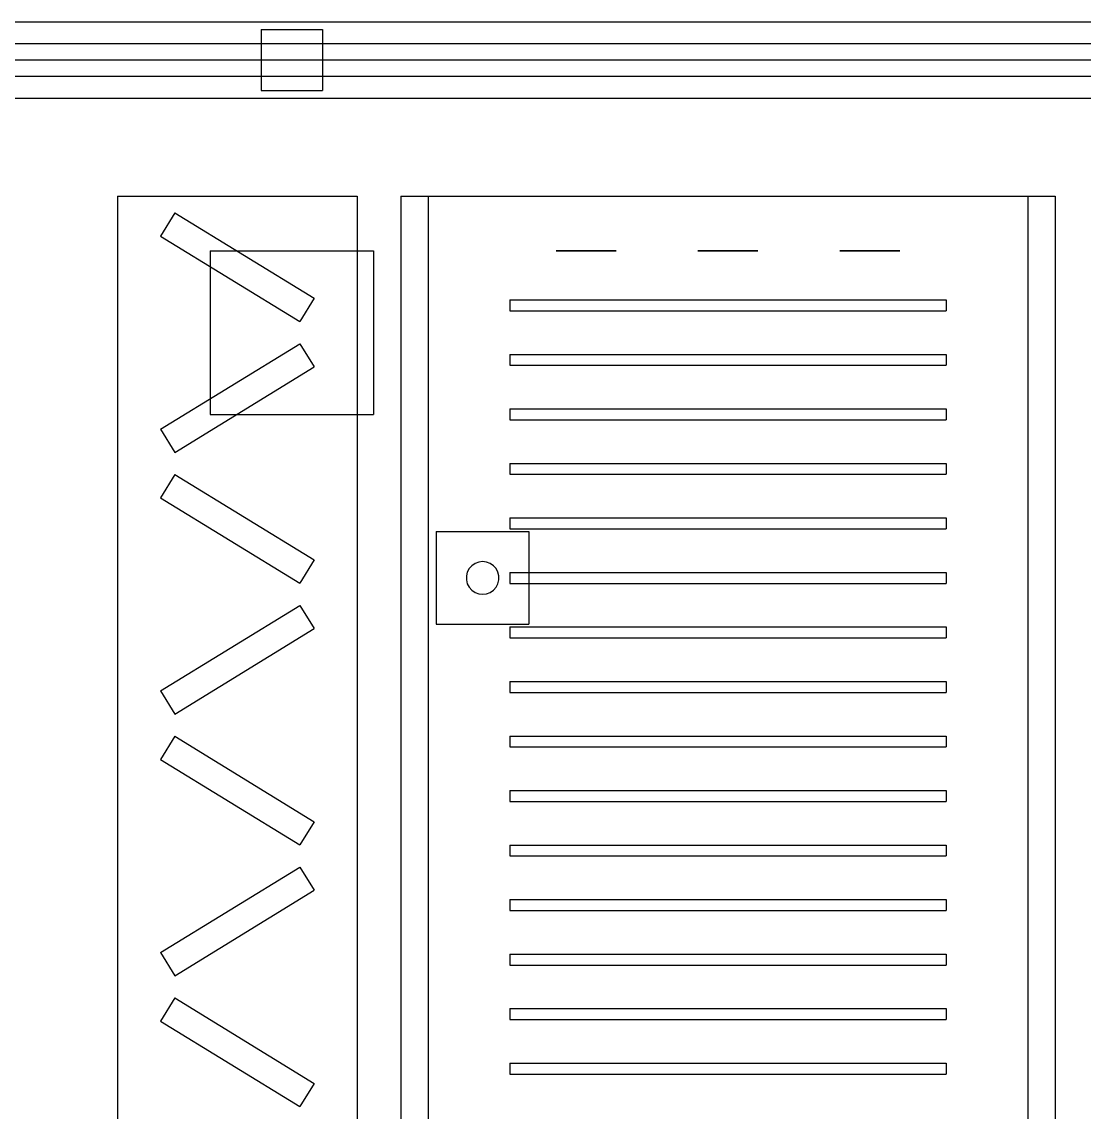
# Model space of a CAD drawing. Header units: millimetres. Extents: x -1175 to 655, y -895 to 720.
# Drawn here: x -179.85 to -158.41, y -426.73 to -404.73 of the extents above; entities that cross this region are included whole.
import ezdxf

# ---------------------------------------------------------------- set-up
doc = ezdxf.new("R2010")
doc.units = ezdxf.units.MM
doc.layers.add('HIDDEN', color=8, linetype='Continuous')
doc.layers.add('VISIBLE', color=7, linetype='Continuous')

msp = doc.modelspace()

# ---------------------------------------------------------------- linework, layer by layer
at = {"layer": 'HIDDEN'}
for points in [[(-317.4, -404.728), (-97.4, -404.728)], [(-317.4, -404.728), (-97.4, -404.728)], [(-317.4, -404.728), (-97.4, -404.728)], [(-175.016, -404.882), (-173.784, -404.882)], [(-175.016, -404.882), (-173.784, -404.882)], [(-175.016, -404.882), (-175.016, -406.114)], [(-175.016, -404.882), (-175.016, -406.114)], [(-173.784, -404.882), (-173.784, -406.114)], [(-173.784, -404.882), (-173.784, -406.114)], [(-317.4, -405.168), (-97.4, -405.168)], [(-317.4, -405.168), (-97.4, -405.168)], [(-317.4, -405.498), (-97.4, -405.498)], [(-317.4, -405.498), (-97.4, -405.498)], [(-317.4, -405.498), (-97.4, -405.498)], [(-317.4, -405.498), (-97.4, -405.498)], [(-317.4, -405.498), (-97.4, -405.498)], [(-317.4, -405.498), (-97.4, -405.498)], [(-317.4, -405.828), (-97.4, -405.828)], [(-317.4, -405.828), (-97.4, -405.828)], [(-317.4, -406.268), (-97.4, -406.268)], [(-317.4, -406.268), (-97.4, -406.268)], [(-317.4, -406.268), (-97.4, -406.268)], [(-175.016, -406.114), (-173.784, -406.114)], [(-175.016, -406.114), (-173.784, -406.114)], [(-177.92, -408.248), (-173.08, -408.248)], [(-177.92, -408.248), (-173.08, -408.248)], [(-177.92, -408.248), (-177.92, -440.148)], [(-177.92, -408.248), (-177.92, -440.148)], [(-173.08, -408.248), (-173.08, -440.148)], [(-173.08, -408.248), (-173.08, -440.148)], [(-172.2, -408.248), (-159, -408.248)], [(-172.2, -408.248), (-159, -408.248)], [(-172.2, -408.248), (-172.2, -440.148)], [(-172.2, -408.248), (-172.2, -440.148)], [(-171.65, -408.248), (-159.55, -408.248)], [(-171.65, -408.248), (-159.55, -408.248)], [(-171.65, -408.248), (-171.65, -440.148)], [(-171.65, -408.248), (-171.65, -440.148)], [(-159.55, -408.248), (-159.55, -440.148)], [(-159.55, -408.248), (-159.55, -440.148)], [(-159, -408.248), (-159, -440.148)], [(-159, -408.248), (-159, -440.148)], [(-176.763, -408.582), (-177.05, -409.05)], [(-176.763, -408.582), (-177.05, -409.05)], [(-176.763, -408.582), (-173.95, -410.306)], [(-176.763, -408.582), (-173.95, -410.306)], [(-177.05, -409.05), (-174.237, -410.775)], [(-177.05, -409.05), (-174.237, -410.775)], [(-176.05, -409.348), (-172.75, -409.348)], [(-176.05, -409.348), (-172.75, -409.348)], [(-176.05, -409.348), (-176.05, -412.648)], [(-176.05, -409.348), (-176.05, -412.648)], [(-172.75, -409.348), (-172.75, -412.648)], [(-172.75, -409.348), (-172.75, -412.648)], [(-169.065, -409.348), (-169.061, -409.348)], [(-169.061, -409.348), (-169.065, -409.348)], [(-169.065, -409.348), (-169.061, -409.348)], [(-169.061, -409.348), (-169.065, -409.348)], [(-169.065, -409.348), (-169.061, -409.348)], [(-169.061, -409.348), (-169.065, -409.348)], [(-169.065, -409.348), (-169.061, -409.348)], [(-169.061, -409.348), (-169.065, -409.348)], [(-169.065, -409.348), (-169.061, -409.348)], [(-169.061, -409.348), (-169.065, -409.348)], [(-169.061, -409.348), (-169.026, -409.348)], [(-169.026, -409.348), (-169.061, -409.348)], [(-169.061, -409.348), (-169.026, -409.348)], [(-169.026, -409.348), (-169.061, -409.348)], [(-169.061, -409.348), (-169.026, -409.348)], [(-169.026, -409.348), (-169.061, -409.348)], [(-169.061, -409.348), (-169.026, -409.348)], [(-169.026, -409.348), (-169.061, -409.348)], [(-169.061, -409.348), (-169.026, -409.348)], [(-169.026, -409.348), (-169.061, -409.348)], [(-169.026, -409.348), (-168.958, -409.348)], [(-168.958, -409.348), (-169.026, -409.348)], [(-169.026, -409.348), (-168.958, -409.348)], [(-168.958, -409.348), (-169.026, -409.348)], [(-169.026, -409.348), (-168.958, -409.348)], [(-168.958, -409.348), (-169.026, -409.348)], [(-169.026, -409.348), (-168.958, -409.348)], [(-168.958, -409.348), (-169.026, -409.348)], [(-169.026, -409.348), (-168.958, -409.348)], [(-168.958, -409.348), (-169.026, -409.348)], [(-168.958, -409.348), (-168.861, -409.348)], [(-168.861, -409.348), (-168.958, -409.348)], [(-168.958, -409.348), (-168.861, -409.348)], [(-168.861, -409.348), (-168.958, -409.348)], [(-168.958, -409.348), (-168.861, -409.348)], [(-168.861, -409.348), (-168.958, -409.348)], [(-168.958, -409.348), (-168.861, -409.348)], [(-168.861, -409.348), (-168.958, -409.348)], [(-168.958, -409.348), (-168.861, -409.348)], [(-168.861, -409.348), (-168.958, -409.348)], [(-168.861, -409.348), (-168.741, -409.348)], [(-168.741, -409.348), (-168.861, -409.348)], [(-168.861, -409.348), (-168.741, -409.348)], [(-168.741, -409.348), (-168.861, -409.348)], [(-168.861, -409.348), (-168.741, -409.348)], [(-168.741, -409.348), (-168.861, -409.348)], [(-168.861, -409.348), (-168.741, -409.348)], [(-168.741, -409.348), (-168.861, -409.348)], [(-168.861, -409.348), (-168.741, -409.348)], [(-168.741, -409.348), (-168.861, -409.348)], [(-168.741, -409.348), (-168.605, -409.348)], [(-168.605, -409.348), (-168.741, -409.348)], [(-168.741, -409.348), (-168.605, -409.348)], [(-168.605, -409.348), (-168.741, -409.348)], [(-168.741, -409.348), (-168.605, -409.348)], [(-168.605, -409.348), (-168.741, -409.348)], [(-168.741, -409.348), (-168.605, -409.348)], [(-168.605, -409.348), (-168.741, -409.348)], [(-168.741, -409.348), (-168.605, -409.348)], [(-168.605, -409.348), (-168.741, -409.348)], [(-168.605, -409.348), (-168.46, -409.348)], [(-168.46, -409.348), (-168.605, -409.348)], [(-168.605, -409.348), (-168.46, -409.348)], [(-168.46, -409.348), (-168.605, -409.348)], [(-168.605, -409.348), (-168.46, -409.348)], [(-168.46, -409.348), (-168.605, -409.348)], [(-168.605, -409.348), (-168.46, -409.348)], [(-168.46, -409.348), (-168.605, -409.348)], [(-168.605, -409.348), (-168.46, -409.348)], [(-168.46, -409.348), (-168.605, -409.348)], [(-168.315, -409.348), (-168.46, -409.348)], [(-168.46, -409.348), (-168.315, -409.348)], [(-168.315, -409.348), (-168.46, -409.348)], [(-168.46, -409.348), (-168.315, -409.348)], [(-168.315, -409.348), (-168.46, -409.348)], [(-168.46, -409.348), (-168.315, -409.348)], [(-168.315, -409.348), (-168.46, -409.348)], [(-168.46, -409.348), (-168.315, -409.348)], [(-168.315, -409.348), (-168.46, -409.348)], [(-168.46, -409.348), (-168.315, -409.348)], [(-168.179, -409.348), (-168.315, -409.348)], [(-168.315, -409.348), (-168.179, -409.348)], [(-168.179, -409.348), (-168.315, -409.348)], [(-168.315, -409.348), (-168.179, -409.348)], [(-168.179, -409.348), (-168.315, -409.348)], [(-168.315, -409.348), (-168.179, -409.348)], [(-168.179, -409.348), (-168.315, -409.348)], [(-168.315, -409.348), (-168.179, -409.348)], [(-168.179, -409.348), (-168.315, -409.348)], [(-168.315, -409.348), (-168.179, -409.348)], [(-168.059, -409.348), (-168.179, -409.348)], [(-168.179, -409.348), (-168.059, -409.348)], [(-168.059, -409.348), (-168.179, -409.348)], [(-168.179, -409.348), (-168.059, -409.348)], [(-168.059, -409.348), (-168.179, -409.348)], [(-168.179, -409.348), (-168.059, -409.348)], [(-168.059, -409.348), (-168.179, -409.348)], [(-168.179, -409.348), (-168.059, -409.348)], [(-168.059, -409.348), (-168.179, -409.348)], [(-168.179, -409.348), (-168.059, -409.348)], [(-167.962, -409.348), (-168.059, -409.348)], [(-168.059, -409.348), (-167.962, -409.348)], [(-167.962, -409.348), (-168.059, -409.348)], [(-168.059, -409.348), (-167.962, -409.348)], [(-167.962, -409.348), (-168.059, -409.348)], [(-168.059, -409.348), (-167.962, -409.348)], [(-167.962, -409.348), (-168.059, -409.348)], [(-168.059, -409.348), (-167.962, -409.348)], [(-167.962, -409.348), (-168.059, -409.348)], [(-168.059, -409.348), (-167.962, -409.348)], [(-167.894, -409.348), (-167.962, -409.348)], [(-167.962, -409.348), (-167.894, -409.348)], [(-167.894, -409.348), (-167.962, -409.348)], [(-167.962, -409.348), (-167.894, -409.348)], [(-167.894, -409.348), (-167.962, -409.348)], [(-167.962, -409.348), (-167.894, -409.348)], [(-167.894, -409.348), (-167.962, -409.348)], [(-167.962, -409.348), (-167.894, -409.348)], [(-167.894, -409.348), (-167.962, -409.348)], [(-167.962, -409.348), (-167.894, -409.348)], [(-167.859, -409.348), (-167.894, -409.348)], [(-167.894, -409.348), (-167.859, -409.348)], [(-167.859, -409.348), (-167.894, -409.348)], [(-167.894, -409.348), (-167.859, -409.348)], [(-167.859, -409.348), (-167.894, -409.348)], [(-167.894, -409.348), (-167.859, -409.348)], [(-167.859, -409.348), (-167.894, -409.348)], [(-167.894, -409.348), (-167.859, -409.348)], [(-167.859, -409.348), (-167.894, -409.348)], [(-167.894, -409.348), (-167.859, -409.348)], [(-167.855, -409.348), (-167.859, -409.348)], [(-167.859, -409.348), (-167.855, -409.348)], [(-167.855, -409.348), (-167.859, -409.348)], [(-167.859, -409.348), (-167.855, -409.348)], [(-167.855, -409.348), (-167.859, -409.348)], [(-167.859, -409.348), (-167.855, -409.348)], [(-167.855, -409.348), (-167.859, -409.348)], [(-167.859, -409.348), (-167.855, -409.348)], [(-167.855, -409.348), (-167.859, -409.348)], [(-167.859, -409.348), (-167.855, -409.348)], [(-166.205, -409.348), (-166.201, -409.348)], [(-166.201, -409.348), (-166.205, -409.348)], [(-166.205, -409.348), (-166.201, -409.348)], [(-166.201, -409.348), (-166.205, -409.348)], [(-166.205, -409.348), (-166.201, -409.348)], [(-166.201, -409.348), (-166.205, -409.348)], [(-166.205, -409.348), (-166.201, -409.348)], [(-166.201, -409.348), (-166.205, -409.348)], [(-166.205, -409.348), (-166.201, -409.348)], [(-166.201, -409.348), (-166.205, -409.348)], [(-166.201, -409.348), (-166.166, -409.348)], [(-166.166, -409.348), (-166.201, -409.348)], [(-166.201, -409.348), (-166.166, -409.348)], [(-166.166, -409.348), (-166.201, -409.348)], [(-166.201, -409.348), (-166.166, -409.348)], [(-166.166, -409.348), (-166.201, -409.348)], [(-166.201, -409.348), (-166.166, -409.348)], [(-166.166, -409.348), (-166.201, -409.348)], [(-166.201, -409.348), (-166.166, -409.348)], [(-166.166, -409.348), (-166.201, -409.348)], [(-166.166, -409.348), (-166.098, -409.348)], [(-166.098, -409.348), (-166.166, -409.348)], [(-166.166, -409.348), (-166.098, -409.348)], [(-166.098, -409.348), (-166.166, -409.348)], [(-166.166, -409.348), (-166.098, -409.348)], [(-166.098, -409.348), (-166.166, -409.348)], [(-166.166, -409.348), (-166.098, -409.348)], [(-166.098, -409.348), (-166.166, -409.348)], [(-166.166, -409.348), (-166.098, -409.348)], [(-166.098, -409.348), (-166.166, -409.348)], [(-166.098, -409.348), (-166.001, -409.348)], [(-166.001, -409.348), (-166.098, -409.348)], [(-166.098, -409.348), (-166.001, -409.348)], [(-166.001, -409.348), (-166.098, -409.348)], [(-166.098, -409.348), (-166.001, -409.348)], [(-166.001, -409.348), (-166.098, -409.348)], [(-166.098, -409.348), (-166.001, -409.348)], [(-166.001, -409.348), (-166.098, -409.348)], [(-166.098, -409.348), (-166.001, -409.348)], [(-166.001, -409.348), (-166.098, -409.348)], [(-166.001, -409.348), (-165.881, -409.348)], [(-165.881, -409.348), (-166.001, -409.348)], [(-166.001, -409.348), (-165.881, -409.348)], [(-165.881, -409.348), (-166.001, -409.348)], [(-166.001, -409.348), (-165.881, -409.348)], [(-165.881, -409.348), (-166.001, -409.348)], [(-166.001, -409.348), (-165.881, -409.348)], [(-165.881, -409.348), (-166.001, -409.348)], [(-166.001, -409.348), (-165.881, -409.348)], [(-165.881, -409.348), (-166.001, -409.348)], [(-165.881, -409.348), (-165.745, -409.348)], [(-165.745, -409.348), (-165.881, -409.348)], [(-165.881, -409.348), (-165.745, -409.348)], [(-165.745, -409.348), (-165.881, -409.348)], [(-165.881, -409.348), (-165.745, -409.348)], [(-165.745, -409.348), (-165.881, -409.348)], [(-165.881, -409.348), (-165.745, -409.348)], [(-165.745, -409.348), (-165.881, -409.348)], [(-165.881, -409.348), (-165.745, -409.348)], [(-165.745, -409.348), (-165.881, -409.348)], [(-165.745, -409.348), (-165.6, -409.348)], [(-165.6, -409.348), (-165.745, -409.348)], [(-165.745, -409.348), (-165.6, -409.348)], [(-165.6, -409.348), (-165.745, -409.348)], [(-165.745, -409.348), (-165.6, -409.348)], [(-165.6, -409.348), (-165.745, -409.348)], [(-165.745, -409.348), (-165.6, -409.348)], [(-165.6, -409.348), (-165.745, -409.348)], [(-165.745, -409.348), (-165.6, -409.348)], [(-165.6, -409.348), (-165.745, -409.348)], [(-165.455, -409.348), (-165.6, -409.348)], [(-165.6, -409.348), (-165.455, -409.348)], [(-165.455, -409.348), (-165.6, -409.348)], [(-165.6, -409.348), (-165.455, -409.348)], [(-165.455, -409.348), (-165.6, -409.348)], [(-165.6, -409.348), (-165.455, -409.348)], [(-165.455, -409.348), (-165.6, -409.348)], [(-165.6, -409.348), (-165.455, -409.348)], [(-165.455, -409.348), (-165.6, -409.348)], [(-165.6, -409.348), (-165.455, -409.348)], [(-165.319, -409.348), (-165.455, -409.348)], [(-165.455, -409.348), (-165.319, -409.348)], [(-165.319, -409.348), (-165.455, -409.348)], [(-165.455, -409.348), (-165.319, -409.348)], [(-165.319, -409.348), (-165.455, -409.348)], [(-165.455, -409.348), (-165.319, -409.348)], [(-165.319, -409.348), (-165.455, -409.348)], [(-165.455, -409.348), (-165.319, -409.348)], [(-165.319, -409.348), (-165.455, -409.348)], [(-165.455, -409.348), (-165.319, -409.348)], [(-165.199, -409.348), (-165.319, -409.348)], [(-165.319, -409.348), (-165.199, -409.348)], [(-165.199, -409.348), (-165.319, -409.348)], [(-165.319, -409.348), (-165.199, -409.348)], [(-165.199, -409.348), (-165.319, -409.348)], [(-165.319, -409.348), (-165.199, -409.348)], [(-165.199, -409.348), (-165.319, -409.348)], [(-165.319, -409.348), (-165.199, -409.348)], [(-165.199, -409.348), (-165.319, -409.348)], [(-165.319, -409.348), (-165.199, -409.348)], [(-165.102, -409.348), (-165.199, -409.348)], [(-165.199, -409.348), (-165.102, -409.348)], [(-165.102, -409.348), (-165.199, -409.348)], [(-165.199, -409.348), (-165.102, -409.348)], [(-165.102, -409.348), (-165.199, -409.348)], [(-165.199, -409.348), (-165.102, -409.348)], [(-165.102, -409.348), (-165.199, -409.348)], [(-165.199, -409.348), (-165.102, -409.348)], [(-165.102, -409.348), (-165.199, -409.348)], [(-165.199, -409.348), (-165.102, -409.348)], [(-165.034, -409.348), (-165.102, -409.348)], [(-165.102, -409.348), (-165.034, -409.348)], [(-165.034, -409.348), (-165.102, -409.348)], [(-165.102, -409.348), (-165.034, -409.348)], [(-165.034, -409.348), (-165.102, -409.348)], [(-165.102, -409.348), (-165.034, -409.348)], [(-165.034, -409.348), (-165.102, -409.348)], [(-165.102, -409.348), (-165.034, -409.348)], [(-165.034, -409.348), (-165.102, -409.348)], [(-165.102, -409.348), (-165.034, -409.348)], [(-164.999, -409.348), (-165.034, -409.348)], [(-165.034, -409.348), (-164.999, -409.348)], [(-164.999, -409.348), (-165.034, -409.348)], [(-165.034, -409.348), (-164.999, -409.348)], [(-164.999, -409.348), (-165.034, -409.348)], [(-165.034, -409.348), (-164.999, -409.348)], [(-164.999, -409.348), (-165.034, -409.348)], [(-165.034, -409.348), (-164.999, -409.348)], [(-164.999, -409.348), (-165.034, -409.348)], [(-165.034, -409.348), (-164.999, -409.348)], [(-164.995, -409.348), (-164.999, -409.348)], [(-164.999, -409.348), (-164.995, -409.348)], [(-164.995, -409.348), (-164.999, -409.348)], [(-164.999, -409.348), (-164.995, -409.348)], [(-164.995, -409.348), (-164.999, -409.348)], [(-164.999, -409.348), (-164.995, -409.348)], [(-164.995, -409.348), (-164.999, -409.348)], [(-164.999, -409.348), (-164.995, -409.348)], [(-164.995, -409.348), (-164.999, -409.348)], [(-164.999, -409.348), (-164.995, -409.348)], [(-163.345, -409.348), (-163.341, -409.348)], [(-163.341, -409.348), (-163.345, -409.348)], [(-163.345, -409.348), (-163.341, -409.348)], [(-163.341, -409.348), (-163.345, -409.348)], [(-163.345, -409.348), (-163.341, -409.348)], [(-163.341, -409.348), (-163.345, -409.348)], [(-163.345, -409.348), (-163.341, -409.348)], [(-163.341, -409.348), (-163.345, -409.348)], [(-163.345, -409.348), (-163.341, -409.348)], [(-163.341, -409.348), (-163.345, -409.348)], [(-163.341, -409.348), (-163.306, -409.348)], [(-163.306, -409.348), (-163.341, -409.348)], [(-163.341, -409.348), (-163.306, -409.348)], [(-163.306, -409.348), (-163.341, -409.348)], [(-163.341, -409.348), (-163.306, -409.348)], [(-163.306, -409.348), (-163.341, -409.348)], [(-163.341, -409.348), (-163.306, -409.348)], [(-163.306, -409.348), (-163.341, -409.348)], [(-163.341, -409.348), (-163.306, -409.348)], [(-163.306, -409.348), (-163.341, -409.348)], [(-163.306, -409.348), (-163.238, -409.348)], [(-163.238, -409.348), (-163.306, -409.348)], [(-163.306, -409.348), (-163.238, -409.348)], [(-163.238, -409.348), (-163.306, -409.348)], [(-163.306, -409.348), (-163.238, -409.348)], [(-163.238, -409.348), (-163.306, -409.348)], [(-163.306, -409.348), (-163.238, -409.348)], [(-163.238, -409.348), (-163.306, -409.348)], [(-163.306, -409.348), (-163.238, -409.348)], [(-163.238, -409.348), (-163.306, -409.348)], [(-163.238, -409.348), (-163.141, -409.348)], [(-163.141, -409.348), (-163.238, -409.348)], [(-163.238, -409.348), (-163.141, -409.348)], [(-163.141, -409.348), (-163.238, -409.348)], [(-163.238, -409.348), (-163.141, -409.348)], [(-163.141, -409.348), (-163.238, -409.348)], [(-163.238, -409.348), (-163.141, -409.348)], [(-163.141, -409.348), (-163.238, -409.348)], [(-163.238, -409.348), (-163.141, -409.348)], [(-163.141, -409.348), (-163.238, -409.348)], [(-163.141, -409.348), (-163.021, -409.348)], [(-163.021, -409.348), (-163.141, -409.348)], [(-163.141, -409.348), (-163.021, -409.348)], [(-163.021, -409.348), (-163.141, -409.348)], [(-163.141, -409.348), (-163.021, -409.348)], [(-163.021, -409.348), (-163.141, -409.348)], [(-163.141, -409.348), (-163.021, -409.348)], [(-163.021, -409.348), (-163.141, -409.348)], [(-163.141, -409.348), (-163.021, -409.348)], [(-163.021, -409.348), (-163.141, -409.348)], [(-163.021, -409.348), (-162.885, -409.348)], [(-162.885, -409.348), (-163.021, -409.348)], [(-163.021, -409.348), (-162.885, -409.348)], [(-162.885, -409.348), (-163.021, -409.348)], [(-163.021, -409.348), (-162.885, -409.348)], [(-162.885, -409.348), (-163.021, -409.348)], [(-163.021, -409.348), (-162.885, -409.348)], [(-162.885, -409.348), (-163.021, -409.348)], [(-163.021, -409.348), (-162.885, -409.348)], [(-162.885, -409.348), (-163.021, -409.348)], [(-162.885, -409.348), (-162.74, -409.348)], [(-162.74, -409.348), (-162.885, -409.348)], [(-162.885, -409.348), (-162.74, -409.348)], [(-162.74, -409.348), (-162.885, -409.348)], [(-162.885, -409.348), (-162.74, -409.348)], [(-162.74, -409.348), (-162.885, -409.348)], [(-162.885, -409.348), (-162.74, -409.348)], [(-162.74, -409.348), (-162.885, -409.348)], [(-162.885, -409.348), (-162.74, -409.348)], [(-162.74, -409.348), (-162.885, -409.348)], [(-162.595, -409.348), (-162.74, -409.348)], [(-162.74, -409.348), (-162.595, -409.348)], [(-162.595, -409.348), (-162.74, -409.348)], [(-162.74, -409.348), (-162.595, -409.348)], [(-162.595, -409.348), (-162.74, -409.348)], [(-162.74, -409.348), (-162.595, -409.348)], [(-162.595, -409.348), (-162.74, -409.348)], [(-162.74, -409.348), (-162.595, -409.348)], [(-162.595, -409.348), (-162.74, -409.348)], [(-162.74, -409.348), (-162.595, -409.348)], [(-162.459, -409.348), (-162.595, -409.348)], [(-162.595, -409.348), (-162.459, -409.348)], [(-162.459, -409.348), (-162.595, -409.348)], [(-162.595, -409.348), (-162.459, -409.348)], [(-162.459, -409.348), (-162.595, -409.348)], [(-162.595, -409.348), (-162.459, -409.348)], [(-162.459, -409.348), (-162.595, -409.348)], [(-162.595, -409.348), (-162.459, -409.348)], [(-162.459, -409.348), (-162.595, -409.348)], [(-162.595, -409.348), (-162.459, -409.348)], [(-162.339, -409.348), (-162.459, -409.348)], [(-162.459, -409.348), (-162.339, -409.348)], [(-162.339, -409.348), (-162.459, -409.348)], [(-162.459, -409.348), (-162.339, -409.348)], [(-162.339, -409.348), (-162.459, -409.348)], [(-162.459, -409.348), (-162.339, -409.348)], [(-162.339, -409.348), (-162.459, -409.348)], [(-162.459, -409.348), (-162.339, -409.348)], [(-162.339, -409.348), (-162.459, -409.348)], [(-162.459, -409.348), (-162.339, -409.348)], [(-162.242, -409.348), (-162.339, -409.348)], [(-162.339, -409.348), (-162.242, -409.348)], [(-162.242, -409.348), (-162.339, -409.348)], [(-162.339, -409.348), (-162.242, -409.348)], [(-162.242, -409.348), (-162.339, -409.348)], [(-162.339, -409.348), (-162.242, -409.348)], [(-162.242, -409.348), (-162.339, -409.348)], [(-162.339, -409.348), (-162.242, -409.348)], [(-162.242, -409.348), (-162.339, -409.348)], [(-162.339, -409.348), (-162.242, -409.348)], [(-162.174, -409.348), (-162.242, -409.348)], [(-162.242, -409.348), (-162.174, -409.348)], [(-162.174, -409.348), (-162.242, -409.348)], [(-162.242, -409.348), (-162.174, -409.348)], [(-162.174, -409.348), (-162.242, -409.348)], [(-162.242, -409.348), (-162.174, -409.348)], [(-162.174, -409.348), (-162.242, -409.348)], [(-162.242, -409.348), (-162.174, -409.348)], [(-162.174, -409.348), (-162.242, -409.348)], [(-162.242, -409.348), (-162.174, -409.348)], [(-162.139, -409.348), (-162.174, -409.348)], [(-162.174, -409.348), (-162.139, -409.348)], [(-162.139, -409.348), (-162.174, -409.348)], [(-162.174, -409.348), (-162.139, -409.348)], [(-162.139, -409.348), (-162.174, -409.348)], [(-162.174, -409.348), (-162.139, -409.348)], [(-162.139, -409.348), (-162.174, -409.348)], [(-162.174, -409.348), (-162.139, -409.348)], [(-162.139, -409.348), (-162.174, -409.348)], [(-162.174, -409.348), (-162.139, -409.348)], [(-162.135, -409.348), (-162.139, -409.348)], [(-162.139, -409.348), (-162.135, -409.348)], [(-162.135, -409.348), (-162.139, -409.348)], [(-162.139, -409.348), (-162.135, -409.348)], [(-162.135, -409.348), (-162.139, -409.348)], [(-162.139, -409.348), (-162.135, -409.348)], [(-162.135, -409.348), (-162.139, -409.348)], [(-162.139, -409.348), (-162.135, -409.348)], [(-162.135, -409.348), (-162.139, -409.348)], [(-162.139, -409.348), (-162.135, -409.348)], [(-173.95, -410.306), (-174.237, -410.775)], [(-173.95, -410.306), (-174.237, -410.775)], [(-170, -410.338), (-161.2, -410.338)], [(-170, -410.338), (-161.2, -410.338)], [(-170, -410.338), (-170, -410.558)], [(-170, -410.338), (-170, -410.558)], [(-161.2, -410.338), (-161.2, -410.558)], [(-161.2, -410.338), (-161.2, -410.558)], [(-170, -410.558), (-161.2, -410.558)], [(-170, -410.558), (-161.2, -410.558)], [(-177.05, -412.946), (-174.237, -411.222)], [(-177.05, -412.946), (-174.237, -411.222)], [(-174.237, -411.222), (-173.95, -411.69)], [(-174.237, -411.222), (-173.95, -411.69)], [(-170, -411.438), (-161.2, -411.438)], [(-170, -411.438), (-161.2, -411.438)], [(-170, -411.438), (-170, -411.658)], [(-170, -411.438), (-170, -411.658)], [(-161.2, -411.438), (-161.2, -411.658)], [(-161.2, -411.438), (-161.2, -411.658)], [(-176.763, -413.415), (-173.95, -411.69)], [(-176.763, -413.415), (-173.95, -411.69)], [(-170, -411.658), (-161.2, -411.658)], [(-170, -411.658), (-161.2, -411.658)], [(-176.05, -412.648), (-172.75, -412.648)], [(-176.05, -412.648), (-172.75, -412.648)], [(-170, -412.538), (-161.2, -412.538)], [(-170, -412.538), (-161.2, -412.538)], [(-170, -412.538), (-170, -412.758)], [(-170, -412.538), (-170, -412.758)], [(-161.2, -412.538), (-161.2, -412.758)], [(-161.2, -412.538), (-161.2, -412.758)], [(-170, -412.758), (-161.2, -412.758)], [(-170, -412.758), (-161.2, -412.758)], [(-177.05, -412.946), (-176.763, -413.415)], [(-177.05, -412.946), (-176.763, -413.415)], [(-170, -413.638), (-161.2, -413.638)], [(-170, -413.638), (-161.2, -413.638)], [(-170, -413.638), (-170, -413.858)], [(-170, -413.638), (-170, -413.858)], [(-161.2, -413.638), (-161.2, -413.858)], [(-161.2, -413.638), (-161.2, -413.858)], [(-176.763, -413.862), (-177.05, -414.33)], [(-176.763, -413.862), (-177.05, -414.33)], [(-176.763, -413.862), (-173.95, -415.586)], [(-176.763, -413.862), (-173.95, -415.586)], [(-170, -413.858), (-161.2, -413.858)], [(-170, -413.858), (-161.2, -413.858)], [(-177.05, -414.33), (-174.237, -416.055)], [(-177.05, -414.33), (-174.237, -416.055)], [(-170, -414.738), (-161.2, -414.738)], [(-170, -414.738), (-161.2, -414.738)], [(-170, -414.738), (-170, -414.958)], [(-170, -414.738), (-170, -414.958)], [(-161.2, -414.738), (-161.2, -414.958)], [(-161.2, -414.738), (-161.2, -414.958)], [(-171.485, -415.013), (-169.615, -415.013)], [(-171.485, -415.013), (-169.615, -415.013)], [(-171.485, -415.013), (-171.485, -416.883)], [(-171.485, -415.013), (-171.485, -416.883)], [(-170, -414.958), (-161.2, -414.958)], [(-170, -414.958), (-161.2, -414.958)], [(-169.615, -415.013), (-169.615, -416.883)], [(-169.615, -415.013), (-169.615, -416.883)], [(-173.95, -415.586), (-174.237, -416.055)], [(-173.95, -415.586), (-174.237, -416.055)], [(-170.822, -415.761), (-170.859, -415.831)], [(-170.822, -415.761), (-170.859, -415.831)], [(-170.769, -415.701), (-170.822, -415.761)], [(-170.769, -415.701), (-170.822, -415.761)], [(-170.703, -415.656), (-170.769, -415.701)], [(-170.703, -415.656), (-170.769, -415.701)], [(-170.629, -415.628), (-170.703, -415.656)], [(-170.629, -415.628), (-170.703, -415.656)], [(-170.55, -415.618), (-170.629, -415.628)], [(-170.55, -415.618), (-170.629, -415.628)], [(-170.471, -415.628), (-170.55, -415.618)], [(-170.471, -415.628), (-170.55, -415.618)], [(-170.397, -415.656), (-170.471, -415.628)], [(-170.397, -415.656), (-170.471, -415.628)], [(-170.331, -415.701), (-170.397, -415.656)], [(-170.331, -415.701), (-170.397, -415.656)], [(-170.278, -415.761), (-170.331, -415.701)], [(-170.278, -415.761), (-170.331, -415.701)], [(-170.241, -415.831), (-170.278, -415.761)], [(-170.241, -415.831), (-170.278, -415.761)], [(-170.859, -415.831), (-170.878, -415.909)], [(-170.859, -415.831), (-170.878, -415.909)], [(-170.878, -415.909), (-170.878, -415.988)], [(-170.878, -415.909), (-170.878, -415.988)], [(-170.878, -415.988), (-170.859, -416.065)], [(-170.878, -415.988), (-170.859, -416.065)], [(-170.222, -415.909), (-170.241, -415.831)], [(-170.222, -415.909), (-170.241, -415.831)], [(-170.241, -416.065), (-170.222, -415.988)], [(-170.241, -416.065), (-170.222, -415.988)], [(-170.222, -415.988), (-170.222, -415.909)], [(-170.222, -415.988), (-170.222, -415.909)], [(-170, -415.838), (-161.2, -415.838)], [(-170, -415.838), (-161.2, -415.838)], [(-170, -415.838), (-170, -416.058)], [(-170, -415.838), (-170, -416.058)], [(-161.2, -415.838), (-161.2, -416.058)], [(-161.2, -415.838), (-161.2, -416.058)], [(-170.859, -416.065), (-170.822, -416.136)], [(-170.859, -416.065), (-170.822, -416.136)], [(-170.822, -416.136), (-170.769, -416.195)], [(-170.822, -416.136), (-170.769, -416.195)], [(-170.769, -416.195), (-170.703, -416.241)], [(-170.769, -416.195), (-170.703, -416.241)], [(-170.397, -416.241), (-170.331, -416.195)], [(-170.397, -416.241), (-170.331, -416.195)], [(-170.331, -416.195), (-170.278, -416.136)], [(-170.331, -416.195), (-170.278, -416.136)], [(-170.278, -416.136), (-170.241, -416.065)], [(-170.278, -416.136), (-170.241, -416.065)], [(-170, -416.058), (-161.2, -416.058)], [(-170, -416.058), (-161.2, -416.058)], [(-170.703, -416.241), (-170.629, -416.269)], [(-170.703, -416.241), (-170.629, -416.269)], [(-170.629, -416.269), (-170.55, -416.278)], [(-170.629, -416.269), (-170.55, -416.278)], [(-170.55, -416.278), (-170.471, -416.269)], [(-170.55, -416.278), (-170.471, -416.269)], [(-170.471, -416.269), (-170.397, -416.241)], [(-170.471, -416.269), (-170.397, -416.241)], [(-177.05, -418.226), (-174.237, -416.502)], [(-177.05, -418.226), (-174.237, -416.502)], [(-174.237, -416.502), (-173.95, -416.97)], [(-174.237, -416.502), (-173.95, -416.97)], [(-176.763, -418.695), (-173.95, -416.97)], [(-176.763, -418.695), (-173.95, -416.97)], [(-171.485, -416.883), (-169.615, -416.883)], [(-171.485, -416.883), (-169.615, -416.883)], [(-170, -416.938), (-161.2, -416.938)], [(-170, -416.938), (-161.2, -416.938)], [(-170, -416.938), (-170, -417.158)], [(-170, -416.938), (-170, -417.158)], [(-161.2, -416.938), (-161.2, -417.158)], [(-161.2, -416.938), (-161.2, -417.158)], [(-170, -417.158), (-161.2, -417.158)], [(-170, -417.158), (-161.2, -417.158)], [(-170, -418.038), (-161.2, -418.038)], [(-170, -418.038), (-161.2, -418.038)], [(-170, -418.038), (-170, -418.258)], [(-170, -418.038), (-170, -418.258)], [(-161.2, -418.038), (-161.2, -418.258)], [(-161.2, -418.038), (-161.2, -418.258)], [(-177.05, -418.226), (-176.763, -418.695)], [(-177.05, -418.226), (-176.763, -418.695)], [(-170, -418.258), (-161.2, -418.258)], [(-170, -418.258), (-161.2, -418.258)], [(-176.763, -419.142), (-177.05, -419.61)], [(-176.763, -419.142), (-177.05, -419.61)], [(-176.763, -419.142), (-173.95, -420.866)], [(-176.763, -419.142), (-173.95, -420.866)], [(-170, -419.138), (-161.2, -419.138)], [(-170, -419.138), (-161.2, -419.138)], [(-170, -419.138), (-170, -419.358)], [(-170, -419.138), (-170, -419.358)], [(-161.2, -419.138), (-161.2, -419.358)], [(-161.2, -419.138), (-161.2, -419.358)], [(-170, -419.358), (-161.2, -419.358)], [(-170, -419.358), (-161.2, -419.358)], [(-177.05, -419.61), (-174.237, -421.335)], [(-177.05, -419.61), (-174.237, -421.335)], [(-170, -420.238), (-161.2, -420.238)], [(-170, -420.238), (-161.2, -420.238)], [(-170, -420.238), (-170, -420.458)], [(-170, -420.238), (-170, -420.458)], [(-161.2, -420.238), (-161.2, -420.458)], [(-161.2, -420.238), (-161.2, -420.458)], [(-170, -420.458), (-161.2, -420.458)], [(-170, -420.458), (-161.2, -420.458)], [(-173.95, -420.866), (-174.237, -421.335)], [(-173.95, -420.866), (-174.237, -421.335)], [(-170, -421.338), (-161.2, -421.338)], [(-170, -421.338), (-161.2, -421.338)], [(-170, -421.338), (-170, -421.558)], [(-170, -421.338), (-170, -421.558)], [(-161.2, -421.338), (-161.2, -421.558)], [(-161.2, -421.338), (-161.2, -421.558)], [(-170, -421.558), (-161.2, -421.558)], [(-170, -421.558), (-161.2, -421.558)], [(-177.05, -423.506), (-174.237, -421.782)], [(-177.05, -423.506), (-174.237, -421.782)], [(-174.237, -421.782), (-173.95, -422.25)], [(-174.237, -421.782), (-173.95, -422.25)], [(-176.763, -423.975), (-173.95, -422.25)], [(-176.763, -423.975), (-173.95, -422.25)], [(-170, -422.438), (-161.2, -422.438)], [(-170, -422.438), (-161.2, -422.438)], [(-170, -422.438), (-170, -422.658)], [(-170, -422.438), (-170, -422.658)], [(-161.2, -422.438), (-161.2, -422.658)], [(-161.2, -422.438), (-161.2, -422.658)], [(-170, -422.658), (-161.2, -422.658)], [(-170, -422.658), (-161.2, -422.658)], [(-177.05, -423.506), (-176.763, -423.975)], [(-177.05, -423.506), (-176.763, -423.975)], [(-170, -423.538), (-161.2, -423.538)], [(-170, -423.538), (-161.2, -423.538)], [(-170, -423.538), (-170, -423.758)], [(-170, -423.538), (-170, -423.758)], [(-161.2, -423.538), (-161.2, -423.758)], [(-161.2, -423.538), (-161.2, -423.758)], [(-170, -423.758), (-161.2, -423.758)], [(-170, -423.758), (-161.2, -423.758)], [(-176.763, -424.422), (-177.05, -424.89)], [(-176.763, -424.422), (-177.05, -424.89)], [(-176.763, -424.422), (-173.95, -426.146)], [(-176.763, -424.422), (-173.95, -426.146)], [(-170, -424.638), (-161.2, -424.638)], [(-170, -424.638), (-161.2, -424.638)], [(-170, -424.638), (-170, -424.858)], [(-170, -424.638), (-170, -424.858)], [(-161.2, -424.638), (-161.2, -424.858)], [(-161.2, -424.638), (-161.2, -424.858)], [(-177.05, -424.89), (-174.237, -426.615)], [(-177.05, -424.89), (-174.237, -426.615)], [(-170, -424.858), (-161.2, -424.858)], [(-170, -424.858), (-161.2, -424.858)], [(-170, -425.738), (-161.2, -425.738)], [(-170, -425.738), (-161.2, -425.738)], [(-170, -425.738), (-170, -425.958)], [(-170, -425.738), (-170, -425.958)], [(-161.2, -425.738), (-161.2, -425.958)], [(-161.2, -425.738), (-161.2, -425.958)], [(-170, -425.958), (-161.2, -425.958)], [(-170, -425.958), (-161.2, -425.958)], [(-173.95, -426.146), (-174.237, -426.615)], [(-173.95, -426.146), (-174.237, -426.615)]]:
    msp.add_lwpolyline(points, dxfattribs=at)
at = {"layer": 'VISIBLE'}
for points in [[(-317.4, -404.728), (-97.4, -404.728)], [(-317.4, -406.268), (-97.4, -406.268)]]:
    msp.add_lwpolyline(points, dxfattribs=at)

doc.saveas('drawing.dxf')
